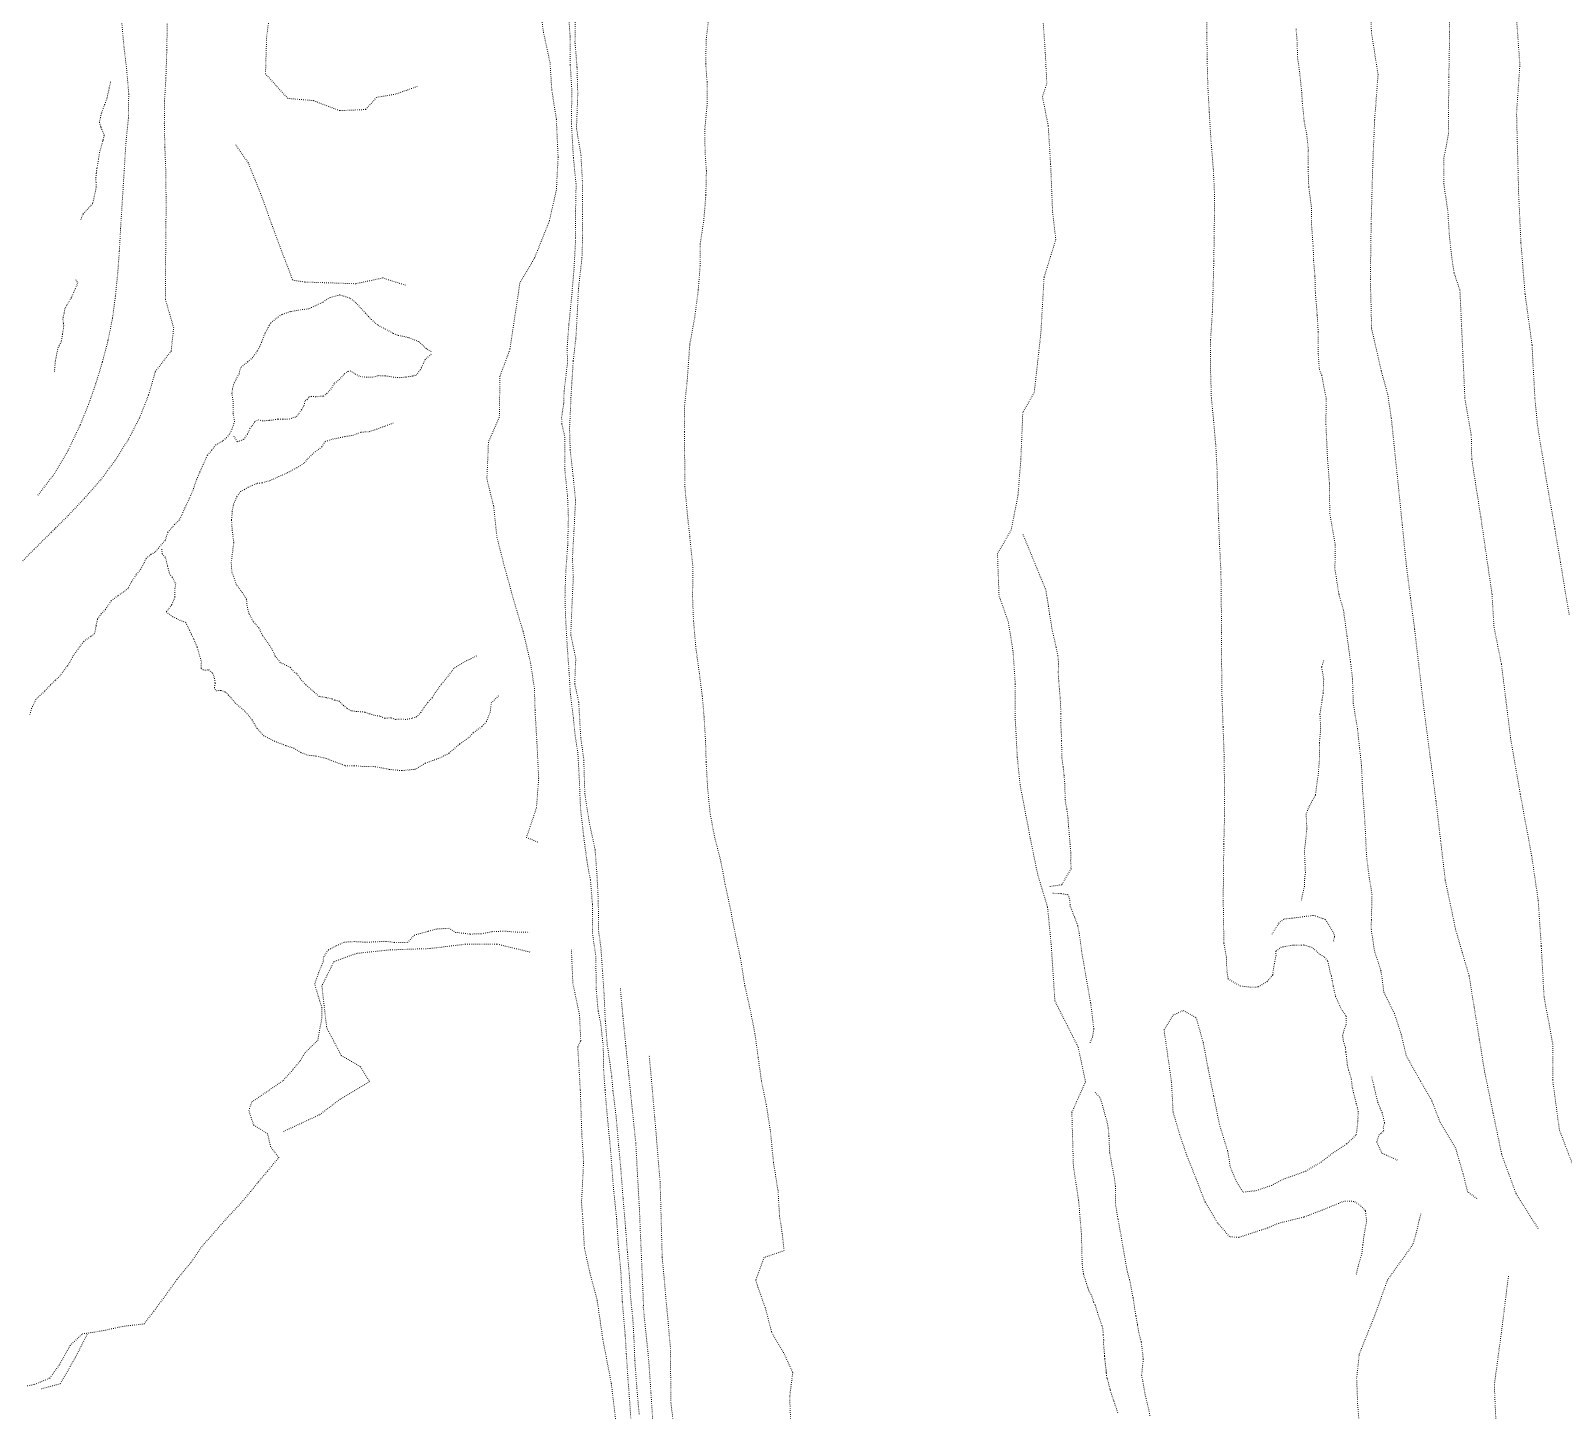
# Model space of a CAD drawing. Extents: x 682410 to 689460, y 7661803 to 7669124.
# Drawn here: x 685256.7 to 685533.5, y 7666558.2 to 7666807.4 of the extents above; entities that cross this region are included whole.
import ezdxf

# ---------------------------------------------------------------- set-up
doc = ezdxf.new("R2010")
doc.units = 0
doc.header["$MEASUREMENT"] = 0
doc.linetypes.add('DOT', pattern=[0.25, 0, -0.25])
doc.layers.add('02 TOE_Line', color=1, linetype='DOT', lineweight=20)

msp = doc.modelspace()

# ---------------------------------------------------------------- linework, layer by layer
at = {"layer": '02 TOE_Line'}
for points in [[(685498.75, 7666814.82, 4170.33), (685498.86, 7666807.2, 4170.47), (685500.07, 7666799.44, 4170.25), (685499.44, 7666791.14, 4170.31), (685499.09, 7666782.4, 4170.69), (685498.82, 7666772.36, 4170.74), (685498.68, 7666762.52, 4170.87), (685498.91, 7666753.56, 4171.19), (685500.68, 7666745.84, 4170.97), (685501.82, 7666741.71, 4170.58), (685502.46, 7666737.42, 4170.27), (685503.08, 7666731.47, 4170.11), (685503.7, 7666725.52, 4169.96), (685504.45, 7666718.08, 4170.04), (685505.2, 7666710.65, 4170.12), (685505.93, 7666704.96, 4170.17), (685506.67, 7666699.28, 4170.22), (685507.57, 7666691.62, 4170.32), (685508.48, 7666683.96, 4170.41), (685509.51, 7666676.07, 4170.51), (685510.54, 7666668.18, 4170.61), (685511.38, 7666661.04, 4170.62), (685512.21, 7666653.91, 4170.62), (685513.15, 7666649.49, 4170.6), (685514.08, 7666645.07, 4170.58), (685515.29, 7666640.88, 4170.4), (685516.51, 7666636.7, 4170.21), (685517.45, 7666630.91, 4170.04), (685518.38, 7666625.13, 4169.88), (685519.32, 7666619.34, 4169.71), (685520.86, 7666611.88, 4169.81), (685522.4, 7666604.42, 4169.9), (685524.99, 7666597.36, 4170.15), (685529.06, 7666590.94, 4170.37)], [(685326.57, 7666797.32, 4244.8), (685322.65, 7666795.92, 4244.86), (685319.22, 7666795.36, 4244.93), (685317.25, 7666793.15, 4244.43), (685312.53, 7666792.95, 4244.43), (685307.8, 7666794.76, 4244.45), (685303.18, 7666795.16, 4244.58), (685299.16, 7666799.58, 4244.43), (685299.36, 7666806.22, 4244.16), (685300.13, 7666811.99, 4243.91)], [(685348.63, 7666812.37, 4230.39), (685349.35, 7666807.11, 4230.35), (685350.54, 7666801.64, 4230.16), (685350.86, 7666796.66, 4229.95), (685351.68, 7666791.41, 4229.97), (685352, 7666784.55, 4229.88), (685351.69, 7666778.6, 4229.72), (685350.39, 7666772.92, 4229.52), (685347.75, 7666766.36, 4229.35), (685345.1, 7666761.81, 4229.04), (685343.29, 7666749.84, 4228.45), (685341.5, 7666744.97, 4228.08), (685341.38, 7666737.58, 4228.4), (685339.42, 7666733.09, 4228.04), (685339.14, 7666726.43, 4228.22), (685340.37, 7666721.47, 4228.31), (685340.95, 7666715.91, 4228.01), (685342.36, 7666710.41, 4227.89), (685344.02, 7666704.41, 4227.89), (685345.68, 7666698.89, 4227.72), (685347.04, 7666693.14, 4227.52), (685347.71, 7666688.65, 4227.07), (685347.84, 7666684.67, 4227.11), (685348.18, 7666678.77, 4226.94), (685348.49, 7666672.37, 4226.91), (685348.09, 7666667.03, 4226.81), (685346.29, 7666661.71, 4227.01), (685348.42, 7666660.81, 4226.77)], [(685353.77, 7666812.09, 4229.26), (685354.17, 7666806.27, 4229.2), (685354.2, 7666801.22, 4229.1), (685354.47, 7666796.68, 4229.1), (685354.42, 7666790.47, 4228.87), (685354.77, 7666784.38, 4228.49), (685355.25, 7666779.58, 4228.19), (685355.15, 7666774.71, 4228.12), (685355.17, 7666769.93, 4228.07), (685354.87, 7666764.35, 4227.94), (685354.45, 7666759.36, 4227.83), (685353.94, 7666754.25, 4227.53), (685353.65, 7666750.4, 4227.39), (685353.68, 7666747.28, 4227.32), (685353.09, 7666742.34, 4227.18), (685353, 7666739.98, 4227.2), (685352.77, 7666738.54, 4227.31), (685352.64, 7666737.54, 4227.12), (685352.67, 7666736.35, 4226.98), (685353.23, 7666733.97, 4227.1), (685353.22, 7666728.07, 4227.05), (685353.7, 7666723.29, 4226.65), (685353.86, 7666719.43, 4226.42), (685353.73, 7666714.45, 4226.23), (685353.38, 7666709.56, 4225.84), (685353.24, 7666705.04, 4225.69), (685353.39, 7666700.66, 4225.49), (685353.65, 7666696.09, 4225.3), (685353.99, 7666691.48, 4225.15), (685354.23, 7666687.5, 4225.11), (685354.76, 7666683.26, 4224.95), (685355.11, 7666679.86, 4224.88), (685355.56, 7666677.06, 4224.92), (685355.83, 7666672.14, 4224.72), (685356.05, 7666666.89, 4224.53), (685356.63, 7666661.88, 4224.26), (685357.18, 7666657.61, 4224.33), (685357.85, 7666653.94, 4224.3), (685358.21, 7666649.6, 4224.13), (685358.2, 7666644.38, 4224.01), (685358.82, 7666640.18, 4223.88), (685358.87, 7666634.29, 4223.55), (685359.25, 7666630.28, 4223.43), (685359.68, 7666628.21, 4223.54), (685360.15, 7666624.02, 4223.5), (685360.22, 7666619.74, 4223.08), (685360.49, 7666616.04, 4222.96), (685360.91, 7666611.08, 4222.83), (685361.48, 7666605.17, 4222.58), (685361.98, 7666598.52, 4222.3), (685362.58, 7666592.68, 4222.24), (685362.88, 7666588.04, 4222.1), (685363.34, 7666583.26, 4222.02), (685363.6, 7666577.84, 4221.8), (685364.12, 7666571.69, 4221.6), (685364.32, 7666568.43, 4221.6), (685364.64, 7666563.59, 4221.59), (685365.01, 7666558.66, 4221.43), (685365.22, 7666554.93, 4221.45)], [(685366.64, 7666557.57, 4221.24), (685366.22, 7666562.21, 4221.49), (685365.85, 7666567.26, 4221.57), (685365.68, 7666571.57, 4221.66), (685365.47, 7666575.01, 4221.86), (685365.07, 7666578.91, 4222.02), (685364.91, 7666582.14, 4221.98), (685364.52, 7666586.82, 4222.01), (685364.19, 7666591.17, 4222.25), (685363.73, 7666596.5, 4222.34), (685363.33, 7666601.82, 4222.44), (685362.93, 7666606.07, 4222.64), (685362.48, 7666611.3, 4222.69), (685361.9, 7666615.99, 4222.97), (685361.68, 7666618.58, 4223.05), (685361.33, 7666621.1, 4223.12), (685360.88, 7666624.21, 4223.48), (685360.52, 7666628.64, 4223.43), (685360.29, 7666633.58, 4223.59), (685360.01, 7666637.67, 4223.66), (685359.72, 7666641.93, 4223.91), (685359.28, 7666645.11, 4224.01), (685359.26, 7666650.3, 4224.18), (685359.03, 7666654.8, 4224.3), (685358.67, 7666659.55, 4224.47), (685357.64, 7666664.33, 4224.46), (685356.82, 7666669.58, 4224.54), (685356.64, 7666675.81, 4224.67), (685356.08, 7666679.73, 4225.02), (685355.71, 7666686.24, 4225.05), (685355, 7666689.46, 4225.27), (685355.19, 7666694.04, 4225.4), (685354.28, 7666698.35, 4225.53), (685354.54, 7666704.32, 4225.78), (685354.75, 7666708.82, 4225.8), (685354.58, 7666712.01, 4226.12), (685354.86, 7666716.96, 4226.31), (685355.15, 7666722.62, 4226.7), (685354.7, 7666727.05, 4226.82), (685354.18, 7666731.71, 4226.83), (685354.07, 7666735.54, 4227.08), (685354.32, 7666741.11, 4227.11), (685354.48, 7666743.77, 4227.16), (685354.73, 7666747.79, 4227.23), (685355.21, 7666751.88, 4227.41), (685355.45, 7666756.18, 4227.64), (685355.68, 7666760.85, 4227.82), (685356.31, 7666766.36, 4227.91), (685356.42, 7666769.93, 4227.88), (685356.38, 7666774.41, 4228.07), (685356.38, 7666780.27, 4228.23), (685356.12, 7666785.07, 4228.66), (685355.32, 7666789.76, 4228.81), (685355.55, 7666796.09, 4229.05), (685355.41, 7666800.82, 4229.07), (685355.05, 7666805.31, 4229.16), (685355.06, 7666811.76, 4229.28)], [(685496.13, 7666582.81, 4188.45), (685496.53, 7666584.47, 4188.45), (685497.14, 7666586.54, 4188.46), (685497.32, 7666588.14, 4188.47), (685497.54, 7666589.93, 4188.48), (685498.01, 7666592.36, 4188.27), (685497.78, 7666594.3, 4188.29), (685496.84, 7666595.27, 4188.32), (685495.68, 7666595.98, 4188.34), (685493.93, 7666596.02, 4188.37), (685489.77, 7666594.32, 4188.46), (685486.65, 7666593.13, 4188.32), (685482.14, 7666592.05, 4188.7), (685480.05, 7666591.16, 4188.52), (685474.92, 7666589.48, 4188.84), (685473.24, 7666589.62, 4188.84), (685471.04, 7666592.15, 4188.9), (685468.82, 7666595.89, 4188.75), (685466.94, 7666600.77, 4188.83), (685465.59, 7666604.1, 4188.85), (685464.27, 7666608.01, 4188.65), (685463.05, 7666612.12, 4188.62), (685462.78, 7666617.49, 4188.97), (685462.13, 7666622.02, 4189.03), (685461.42, 7666626.97, 4189.08), (685463.04, 7666629.6, 4189.12), (685464.91, 7666630.45, 4189.14), (685467.22, 7666629.14, 4189.18), (685468.5, 7666624.64, 4189.1), (685469.39, 7666619.95, 4189.09), (685470.39, 7666614.98, 4189.08), (685471.42, 7666609.89, 4188.91), (685472.94, 7666604.96, 4188.92), (685473.38, 7666602.19, 4188.97), (685474.45, 7666599.65, 4188.9), (685475.7, 7666597.64, 4188.85), (685478.1, 7666597.93, 4188.68), (685480.84, 7666598.86, 4188.53), (685482.92, 7666599.97, 4188.39), (685487, 7666601.43, 4188.34), (685489.77, 7666603.07, 4188.28), (685491.96, 7666604.72, 4188.23), (685494.42, 7666606.38, 4188.25), (685496.13, 7666607.99, 4188.27), (685496.43, 7666610.47, 4188.31), (685496.47, 7666612.15, 4188.21), (685496.35, 7666612.89, 4188.23), (685496.14, 7666613.62, 4188.25), (685495.64, 7666615.59, 4188.1), (685495.42, 7666616.57, 4188.22), (685495.21, 7666618.24, 4188.28), (685494.71, 7666619.82, 4188.21), (685494.52, 7666620.72, 4188.27), (685494.25, 7666622.98, 4188.17), (685494.17, 7666623.77, 4188.3), (685493.81, 7666624.88, 4188.29), (685493.66, 7666625.86, 4188.27), (685493.8, 7666626.49, 4188.34), (685494.31, 7666627.91, 4188.4), (685494.28, 7666629.55, 4188.46), (685493.42, 7666630.67, 4188.39), (685492.41, 7666632.99, 4188.24), (685491.97, 7666634.85, 4188.14), (685491.81, 7666635.83, 4188.18), (685491.64, 7666636.69, 4188.15), (685491.38, 7666637.53, 4188.17), (685490.97, 7666639.48, 4188.11), (685490.31, 7666640.15, 4188.14), (685489.42, 7666640.64, 4188.17), (685488.95, 7666641.16, 4188.26), (685488.15, 7666641.83, 4188.13), (685486.65, 7666642.28, 4188.38), (685486.02, 7666642.26, 4188.59), (685484.72, 7666642.25, 4188.67), (685482.91, 7666641.93, 4188.63), (685482.6, 7666641.89, 4188.62), (685481.58, 7666641.15, 4188.81), (685481.65, 7666640.37, 4188.49), (685481.31, 7666638.72, 4188.52), (685481.04, 7666636.87, 4188.56), (685480.06, 7666635.68, 4188.69), (685478.41, 7666634.7, 4188.84), (685477, 7666634.66, 4188.9), (685475.19, 7666634.88, 4188.97), (685472.98, 7666636.15, 4188.98), (685472.75, 7666637.9, 4189.01), (685472.68, 7666640.06, 4189.05), (685472.23, 7666642.6, 4189.03), (685472.19, 7666644.95, 4189.02), (685472.11, 7666650.25, 4189.1), (685472.15, 7666655.46, 4189.12), (685472.22, 7666660.56, 4189.18), (685472.35, 7666665.69, 4189.17), (685472.33, 7666670.95, 4189.24), (685472.28, 7666676.26, 4189.17), (685472.08, 7666681.67, 4189.14), (685471.88, 7666687.32, 4189.22), (685471.82, 7666693.01, 4189.19), (685471.8, 7666698.74, 4189.12), (685471.76, 7666704.31, 4189.07), (685471.69, 7666709.65, 4188.95), (685471.44, 7666714.64, 4188.87), (685471.26, 7666719.37, 4188.81), (685471.1, 7666723.92, 4188.74), (685470.99, 7666728.37, 4188.6), (685470.74, 7666732.76, 4188.61), (685470.37, 7666737.01, 4188.61), (685469.97, 7666741.12, 4188.59), (685469.81, 7666746.42, 4188.53), (685469.82, 7666751.56, 4188.48), (685470.15, 7666756.56, 4188.52), (685470.31, 7666761.79, 4188.57), (685470.41, 7666765.88, 4188.53), (685470.48, 7666770.04, 4188.58), (685470.52, 7666774.24, 4188.57), (685470.52, 7666778.38, 4188.49), (685470.32, 7666782.41, 4188.49), (685469.89, 7666787.6, 4188.53), (685469.59, 7666792.69, 4188.45), (685469.32, 7666797.58, 4188.38), (685469.21, 7666802.38, 4188.3), (685469.15, 7666807.11, 4188.14), (685469.1, 7666811.82, 4187.96)], [(685512.88, 7666812.82, 4159.85), (685513, 7666807.15, 4159.82), (685512.85, 7666798.95, 4160.28), (685512.76, 7666788.54, 4159.92), (685511.96, 7666784.4, 4159.92), (685511.93, 7666779.78, 4159.92), (685512.66, 7666774.93, 4159.92), (685512.95, 7666770.36, 4159.92), (685513.37, 7666766.52, 4159.93), (685513.8, 7666763.63, 4159.93), (685514.85, 7666760.54, 4159.93), (685515.15, 7666754.04, 4159.92), (685515.45, 7666747.54, 4159.9), (685515.75, 7666741.04, 4159.89), (685516.9, 7666734.3, 4159.77), (685516.99, 7666730.01, 4159.77), (685518.62, 7666719.58, 4159.73), (685520.65, 7666705.62, 4159.44), (685521.01, 7666699.67, 4159.44), (685522.35, 7666692.99, 4159.43), (685524, 7666679.71, 4159.49), (685525.75, 7666669.52, 4159.54), (685527.81, 7666658.39, 4159.73), (685529, 7666650.27, 4159.89), (685529.54, 7666642.04, 4160.03), (685530.05, 7666632.89, 4161.32), (685531.64, 7666624.33, 4162.42), (685531.61, 7666617.82, 4162.67), (685532.82, 7666608.87, 4162.99), (685535.96, 7666600.66, 4163.4)], [(685534.57, 7666701.97, 4150.31), (685533, 7666711.41, 4150.37), (685532, 7666717.44, 4150.39), (685530.27, 7666727.48, 4150.5), (685528.86, 7666736.11, 4150.62), (685528.39, 7666741.07, 4150.61), (685527.87, 7666750.68, 4150.77), (685526.61, 7666759.91, 4150.47), (685525.86, 7666769.15, 4150.48), (685525.46, 7666777.89, 4150.37), (685525.08, 7666792.48, 4150.84), (685525.68, 7666801.17, 4150.36), (685524.87, 7666812.53, 4150.39)], [(685254.32, 7666710.67, 4247.92), (685257.41, 7666713.76, 4247.86), (685260.52, 7666716.84, 4247.77), (685263.54, 7666719.83, 4247.58), (685266.47, 7666722.94, 4247.44), (685269.4, 7666726.28, 4247.32), (685272.06, 7666729.84, 4247.22), (685274.41, 7666733.61, 4247.15), (685276.45, 7666737.56, 4247.06), (685278.06, 7666741.65, 4247.05), (685279.29, 7666745.87, 4247.14), (685282.12, 7666749.54, 4247.75), (685282.58, 7666753.73, 4247.56), (685281.08, 7666758.89, 4248.19), (685281.08, 7666763.79, 4248.59), (685281.16, 7666768.72, 4249.19), (685281.19, 7666772.88, 4249.72), (685281.2, 7666777.4, 4250.33), (685281.15, 7666781.97, 4251.04), (685280.99, 7666786.36, 4251.73), (685280.89, 7666790.62, 4252.36), (685280.93, 7666794.78, 4252.95), (685281.17, 7666798.91, 4253.45), (685281.34, 7666803.95, 4254.08), (685281.41, 7666808.72, 4254.69)], [(685258.05, 7666723.48, 4247.74), (685261.03, 7666727.36, 4247.59), (685263.54, 7666731.62, 4247.57), (685265.72, 7666736.24, 4247.64), (685267.21, 7666739.91, 4247.59), (685268.54, 7666743.73, 4247.5), (685269.72, 7666747.6, 4247.44), (685270.74, 7666751.51, 4247.55), (685271.53, 7666755.49, 4247.83), (685272.07, 7666759.56, 4248.2), (685272.48, 7666763.63, 4248.66), (685272.77, 7666767.7, 4249.13), (685272.99, 7666771.69, 4249.62), (685273.32, 7666776.93, 4250.37), (685273.64, 7666782.09, 4251.24), (685273.94, 7666786.99, 4251.98), (685274.4, 7666791.6, 4252.63), (685274.46, 7666795.96, 4253.29), (685274.11, 7666800.16, 4253.95), (685273.61, 7666804.41, 4254.51), (685273.22, 7666808.76, 4254.98)], [(685379.2, 7666809.67, 4230.3), (685378.74, 7666805.78, 4230.23), (685378.66, 7666801.39, 4230.14), (685378.9, 7666798.13, 4230.32), (685378.89, 7666793.87, 4230.11), (685378.49, 7666789.58, 4229.92), (685378.54, 7666785.39, 4229.71), (685378.78, 7666782.06, 4229.56), (685378.68, 7666777.69, 4229.41), (685378.27, 7666772.76, 4229.19), (685377.64, 7666768.89, 4228.92), (685377.65, 7666764.94, 4228.7), (685377.31, 7666760.56, 4228.52), (685376.68, 7666755.71, 4228.34), (685375.77, 7666750.64, 4228.21), (685375.31, 7666744.14, 4227.97), (685374.8, 7666739.24, 4227.84), (685374.8, 7666734.85, 4227.75), (685374.86, 7666729.67, 4227.65), (685374.91, 7666724.82, 4227.36), (685375.25, 7666721.01, 4227.19), (685375.77, 7666716.05, 4226.94), (685376.34, 7666710.46, 4226.8), (685376.28, 7666705.16, 4226.62), (685376.45, 7666700.78, 4226.51), (685376.88, 7666695.91, 4226.37), (685377.52, 7666691.26, 4226.29), (685378.04, 7666687.2, 4226.27), (685378.36, 7666683.46, 4226.2), (685378.63, 7666678.95, 4226.01), (685378.74, 7666675.27, 4225.89), (685378.99, 7666670.69, 4225.74), (685379.48, 7666665.87, 4225.53), (685380.27, 7666661.77, 4225.35), (685381.4, 7666657.31, 4225.37), (685382.16, 7666653.27, 4225.26), (685383.03, 7666649.21, 4225.21), (685383.95, 7666644.44, 4225.12), (685384.93, 7666639.85, 4225.07), (685385.73, 7666634.92, 4224.93), (685386.72, 7666630.46, 4224.85), (685387.54, 7666626.27, 4224.67), (685388.13, 7666621.97, 4224.51), (685388.72, 7666617.74, 4224.37), (685389.57, 7666613.52, 4224.25), (685390.34, 7666608.72, 4224.07), (685390.89, 7666602.97, 4223.72), (685391.71, 7666597.95, 4223.61), (685391.99, 7666593.35, 4223.56), (685392.51, 7666589.92, 4223.53), (685392.8, 7666587.08, 4223.49), (685389.2, 7666585.85, 4223.23), (685387.68, 7666581.76, 4222.67), (685388.08, 7666580.49, 4222.77), (685389.47, 7666576.59, 4222.66), (685390.57, 7666572.33, 4222.57), (685392.68, 7666568.74, 4222.5), (685394.38, 7666565.06, 4222.43), (685393.82, 7666560.7, 4222.39), (685393.99, 7666556.4, 4222.41)], [(685439.53, 7666809.82, 4188.59), (685439.98, 7666803.42, 4188.55), (685440.25, 7666797.85, 4188.57), (685439.47, 7666795.48, 4188.57), (685440.51, 7666790.16, 4188.56), (685440.94, 7666783.28, 4188.45), (685441.3, 7666774.6, 4188.55), (685441.88, 7666769.68, 4188.39), (685439.76, 7666762.87, 4188.58), (685439.18, 7666752.8, 4188.66), (685437.98, 7666742.02, 4189), (685435.92, 7666738.51, 4189.29), (685435.57, 7666730.03, 4189.23), (685435.04, 7666723.43, 4189.27), (685433.82, 7666717.22, 4190.07), (685431.34, 7666712.97, 4191.73), (685431.63, 7666705.3, 4191.61), (685433.29, 7666700.7, 4190.63), (685434.17, 7666695.21, 4190.54), (685434.56, 7666689.37, 4190.57), (685434.56, 7666682.96, 4190.95), (685434.92, 7666676.22, 4191.16), (685435.43, 7666671.23, 4191.23), (685437.28, 7666661.47, 4190.88), (685438.62, 7666654.95, 4190.66), (685440.39, 7666649.1, 4190.29), (685441.04, 7666642.4, 4190.01), (685441.71, 7666632.17, 4190.4), (685445.93, 7666623.8, 4188.67), (685447.24, 7666617.59, 4188.41), (685444.77, 7666612.02, 4190.61), (685445.06, 7666602.2, 4190.59), (685446, 7666596.12, 4190.29), (685446.51, 7666590.08, 4189.86), (685446.63, 7666584.77, 4189.49), (685446.86, 7666582.88, 4189.39), (685447.66, 7666580.37, 4189.58), (685447.86, 7666579.82, 4189.6), (685448.37, 7666578.88, 4189.53), (685448.72, 7666577.73, 4189.63), (685448.99, 7666577.26, 4189.58), (685449.38, 7666575.95, 4189.7), (685449.73, 7666574.95, 4189.76), (685449.84, 7666574.62, 4189.78), (685450.26, 7666573.36, 4189.87), (685450.38, 7666573.02, 4189.89), (685450.44, 7666571.77, 4189.72), (685450.53, 7666570.96, 4189.57), (685450.49, 7666570.26, 4189.52), (685450.64, 7666568.54, 4189.23), (685450.69, 7666568, 4189.14), (685450.71, 7666567.54, 4189.08), (685450.82, 7666566.67, 4188.9), (685450.98, 7666565.38, 4188.66), (685451, 7666565.14, 4188.62), (685451, 7666564.94, 4188.6), (685451.07, 7666564.25, 4188.57), (685451.13, 7666564.04, 4188.59), (685451.16, 7666563.92, 4188.6), (685451.38, 7666563.24, 4188.64), (685451.66, 7666561.99, 4188.61), (685451.67, 7666561.95, 4188.61), (685451.7, 7666561.89, 4188.61), (685451.92, 7666561.17, 4188.66), (685452.33, 7666559.99, 4188.78), (685452.36, 7666559.94, 4188.78), (685452.36, 7666559.93, 4188.78), (685452.37, 7666559.89, 4188.78), (685452.81, 7666558.57, 4188.81), (685453.1, 7666557.7, 4188.83)], [(685517.92, 7666596.49, 4179.78), (685516.26, 7666597.67, 4179.83), (685515.42, 7666600.97, 4179.63), (685514.06, 7666605.65, 4179.49), (685511.21, 7666610.41, 4179.33), (685509.76, 7666614.22, 4179.3), (685507.73, 7666617.71, 4179.41), (685505.17, 7666622.24, 4179.69), (685504.25, 7666626.16, 4179.73), (685503.02, 7666629.9, 4179.64), (685501.13, 7666633.74, 4179.88), (685500.6, 7666637.61, 4179.86), (685499.42, 7666641.2, 4179.98), (685498.82, 7666645.3, 4179.82), (685498.87, 7666646.82, 4179.75), (685498.98, 7666651.34, 4179.84), (685498.48, 7666654.43, 4179.85), (685498.04, 7666657.87, 4179.88), (685497.93, 7666659.58, 4179.82), (685497.71, 7666664.11, 4179.95), (685497.53, 7666666.87, 4180.06), (685497.26, 7666670.36, 4180.05), (685497.09, 7666674.71, 4179.98), (685496.72, 7666677.91, 4179.98), (685496.36, 7666681.32, 4179.84), (685495.6, 7666685.92, 4180.04), (685495.45, 7666690.43, 4179.96), (685495.09, 7666693.43, 4179.94), (685494.45, 7666698.19, 4180), (685493.82, 7666702.76, 4180.17), (685493, 7666705.65, 4180.22), (685492.28, 7666710.12, 4180.33), (685492.34, 7666714.6, 4180.26), (685491.35, 7666720.18, 4180.59), (685491.29, 7666725.67, 4180.4), (685490.93, 7666730.29, 4180.58), (685490.65, 7666736.49, 4180.65), (685490.7, 7666740.96, 4180.35), (685489.89, 7666745.17, 4180.3), (685489.47, 7666746.2, 4180.12), (685489.27, 7666749.06, 4180.14), (685489.26, 7666753.04, 4179.87), (685489.08, 7666756.01, 4180), (685488.75, 7666760.1, 4179.96), (685488.67, 7666763.06, 4180.08), (685488.44, 7666765.88, 4180.2), (685488.34, 7666768.58, 4180.31), (685488.05, 7666772.4, 4180.28), (685488.07, 7666775.21, 4180.26), (685487.56, 7666779.12, 4180.59), (685487.42, 7666782.79, 4180.48), (685487.48, 7666785.82, 4180.6), (685487.19, 7666788.61, 4180.54), (685486.72, 7666791.06, 4180.42), (685486.36, 7666794.81, 4180.45), (685486.29, 7666796.18, 4180.46), (685485.9, 7666799.98, 4180.61), (685485.52, 7666802.7, 4180.77), (685485.47, 7666805.18, 4180.76), (685485.25, 7666807.86, 4180.83)], [(685271.18, 7666798.15, 4256.36), (685270.94, 7666797.05, 4256.36), (685270.52, 7666795.13, 4256.37), (685270.11, 7666794.03, 4256.46), (685269.52, 7666792.45, 4256.6), (685269.31, 7666791.49, 4256.6), (685269.17, 7666790.86, 4256.6), (685269.41, 7666790.06, 4256.37), (685269.47, 7666789.9, 4256.31), (685270.02, 7666788.46, 4255.82), (685269.83, 7666787.6, 4255.79), (685269.78, 7666787.44, 4255.79), (685269.21, 7666785.45, 4255.82), (685268.99, 7666784.15, 4255.76), (685268.73, 7666782.55, 4255.68), (685268.63, 7666781.89, 4255.64), (685268.61, 7666781.63, 4255.62), (685268.52, 7666780.64, 4255.52), (685268.56, 7666780.04, 4255.41), (685268.61, 7666779.14, 4255.25), (685268.38, 7666778.1, 4255.22), (685267.96, 7666776.17, 4255.15), (685267.94, 7666776.16, 4255.15), (685267.02, 7666775.15, 4255.52), (685266.22, 7666774.28, 4255.83), (685265.83, 7666773.38, 4255.95), (685265.71, 7666773.1, 4255.99)], [(685293.79, 7666786.75, 4244.97), (685296.03, 7666783.55, 4244.12), (685298.26, 7666778.01, 4241.03), (685301.63, 7666768.75, 4235.08), (685304.08, 7666762.34, 4230.96), (685306.27, 7666762, 4230.76), (685315.48, 7666761.69, 4230.75), (685320.32, 7666762.73, 4230.76), (685324.54, 7666761.41, 4230.91)], [(685264.89, 7666762.37, 4254.76), (685265.27, 7666761.84, 4254.36), (685264.81, 7666760.78, 4254.41), (685264.09, 7666759.14, 4254.49), (685263.27, 7666757.78, 4254.66), (685262.93, 7666757.21, 4254.73), (685262.8, 7666756.4, 4254.67), (685262.62, 7666755.6, 4254.64), (685262.56, 7666755.36, 4254.64), (685262.67, 7666754.48, 4254.46), (685262.72, 7666754.08, 4254.39), (685262.49, 7666752.56, 4254.29), (685262.29, 7666751.24, 4254.2), (685261.87, 7666750.48, 4254.3), (685261.73, 7666750.24, 4254.33), (685261.64, 7666749.88, 4254.3), (685261.33, 7666748.29, 4254.14), (685261.2, 7666747.64, 4254.07), (685261.12, 7666746.63, 4253.91), (685261.04, 7666745.6, 4253.75)], [(685329.05, 7666749.47, 4229.95), (685328.21, 7666749.96, 4229.8), (685327.49, 7666750.65, 4229.88), (685326.79, 7666751.25, 4230.01), (685326.13, 7666751.52, 4230.03), (685324.92, 7666751.99, 4230.16), (685322.97, 7666752.4, 4230.17), (685322.13, 7666752.77, 4230.46), (685320.82, 7666753.51, 4230.66), (685319.37, 7666754.25, 4230.42), (685318.28, 7666755.23, 4230.49), (685317.2, 7666756.36, 4230.5), (685316.29, 7666757.35, 4230.47), (685315.43, 7666758.32, 4230.68), (685314.37, 7666759.1, 4231.22), (685312.6, 7666759.66, 4231.45), (685310.81, 7666759.21, 4231.27), (685309.43, 7666758.31, 4231.1), (685306.93, 7666757.15, 4230.7), (685305.55, 7666756.99, 4230.52), (685303.64, 7666756.65, 4230.62), (685302.12, 7666756.12, 4230.94), (685300.99, 7666755.37, 4231.04), (685300.09, 7666754.59, 4231.21), (685299.83, 7666754.15, 4231.33), (685299.05, 7666752.68, 4231.31), (685298.45, 7666751.12, 4231.24), (685298.1, 7666750.3, 4231.28), (685297.65, 7666749.51, 4231.35), (685296.84, 7666748.34, 4231.23), (685295.93, 7666747.6, 4231.41), (685294.65, 7666746.52, 4231.82), (685294.4, 7666745.43, 4231.83), (685293.5, 7666743.81, 4231.73), (685293.19, 7666742.72, 4231.91), (685293.1, 7666741.87, 4232.06), (685293.3, 7666740.45, 4232.03), (685293.33, 7666738.25, 4231.01), (685293.58, 7666736.82, 4230.69), (685293.1, 7666735.38, 4230.92), (685292.63, 7666734.47, 4231.01), (685292.12, 7666733.9, 4231.19), (685291.45, 7666733.29, 4231.45), (685290.17, 7666732.59, 4231.66), (685289.45, 7666731.62, 4231.79), (685288.65, 7666730.68, 4231.86), (685287.32, 7666727.72, 4231.89), (685286.74, 7666726.4, 4232.44), (685286.07, 7666724.45, 4232.03), (685285.4, 7666722.88, 4232.02), (685284.52, 7666721.07, 4231.48), (685284.02, 7666719.86, 4231.58), (685283.56, 7666719.01, 4231.66), (685282.74, 7666718.2, 4231.56), (685281.53, 7666716.82, 4231.1), (685281.02, 7666715.32, 4230.68), (685279.82, 7666713.95, 4229.75), (685279.19, 7666713.2, 4229.54), (685278.46, 7666712.82, 4229.43), (685277.57, 7666712.04, 4229.67), (685277.2, 7666711.14, 4229.85), (685276.6, 7666710.12, 4230.19), (685275.8, 7666709.12, 4230.05), (685274.94, 7666707.84, 4229.7), (685274.35, 7666706.68, 4229.47), (685273.55, 7666706.08, 4229.49), (685272.49, 7666705.33, 4229.92), (685271.27, 7666704.44, 4230.22), (685270.28, 7666702.87, 4230.3), (685269.48, 7666702.11, 4230.04), (685268.82, 7666701.12, 4229.77), (685268.57, 7666699.92, 4229.68), (685268.3, 7666698.52, 4229.6), (685267.55, 7666697.97, 4229.56), (685266.3, 7666697.07, 4229.66), (685265.51, 7666695.99, 4229.84), (685264.44, 7666694.54, 4229.85), (685263.85, 7666693.35, 4229.64), (685263.32, 7666692.61, 4229.38), (685262.06, 7666690.92, 4229.26), (685261.18, 7666690.02, 4229.67), (685260.35, 7666689.24, 4229.86), (685259.25, 7666688.08, 4229.91), (685257.71, 7666686.65, 4229.59), (685256.92, 7666685, 4229.39), (685256.54, 7666683.68, 4229.02)], [(685293.42, 7666734.15, 4231.33), (685294.1, 7666733.15, 4231.98), (685295.24, 7666733.58, 4232.21), (685295.89, 7666734.54, 4231.88), (685296.35, 7666735.55, 4231.51), (685296.76, 7666736.06, 4231.22), (685297.26, 7666736.82, 4230.87), (685297.88, 7666737.12, 4230.95), (685298.66, 7666736.92, 4231.14), (685299.91, 7666737.03, 4231.17), (685300.58, 7666737.11, 4231.22), (685301.46, 7666737.24, 4231.37), (685302.42, 7666737.25, 4231.73), (685303.46, 7666737.25, 4232.23), (685304.77, 7666737.7, 4232.36), (685305.67, 7666738.93, 4232.28), (685306.1, 7666739.67, 4232.24), (685306.33, 7666740.6, 4231.91), (685306.66, 7666740.76, 4231.74), (685306.99, 7666741.27, 4231.49), (685307.43, 7666741.31, 4231.65), (685308.42, 7666741.29, 4232.11), (685309.63, 7666741.41, 4232.5), (685310.26, 7666741.86, 4232.4), (685310.94, 7666742.65, 4232.29), (685311.63, 7666743.71, 4232.15), (685312.44, 7666744.36, 4231.71), (685313.21, 7666745.14, 4231.21), (685313.4, 7666745.45, 4231.1), (685314.08, 7666745.87, 4230.97), (685314.46, 7666745.94, 4231.13), (685315.38, 7666745.38, 4231.64), (685316.3, 7666744.92, 4231.82), (685317.65, 7666744.79, 4231.63), (685318.37, 7666744.8, 4231.67), (685319.6, 7666745.1, 4231.7), (685320.85, 7666745.03, 4232.14), (685322.26, 7666744.84, 4232.67), (685323.28, 7666744.72, 4232.56), (685324.55, 7666744.84, 4232.14), (685325.78, 7666745.03, 4231.67), (685326.39, 7666745.2, 4231.56), (685327.08, 7666746.15, 4231.38), (685327.35, 7666746.59, 4231.26), (685327.97, 7666747.98, 4230.69), (685329.11, 7666749.02, 4230.19)], [(685337.28, 7666694.51, 4230.67), (685336.12, 7666693.89, 4230.81), (685335.49, 7666693.65, 4230.89), (685333.14, 7666692.21, 4231.18), (685332.12, 7666690.83, 4231.42), (685330.87, 7666689.29, 4231.59), (685329.88, 7666687.91, 4231.74), (685329.26, 7666686.93, 4231.84), (685328.48, 7666686.08, 4231.94), (685327.83, 7666685.21, 4232.04), (685327.21, 7666684.25, 4232.16), (685326.43, 7666683.48, 4232.36), (685325.54, 7666683.2, 4232.51), (685324.5, 7666683.01, 4232.6), (685323.5, 7666683.08, 4232.68), (685322.63, 7666683.02, 4232.82), (685321.86, 7666683.31, 4233.04), (685320.65, 7666683.21, 4232.88), (685319.8, 7666683.62, 4232.95), (685318.75, 7666683.77, 4233.03), (685317.9, 7666684.05, 4233.2), (685317.08, 7666684.33, 4233.27), (685315.57, 7666684.46, 4233.4), (685314.61, 7666684.58, 4233.54), (685313.83, 7666685.05, 4233.56), (685313, 7666685.73, 4233.52), (685312.48, 7666686.32, 4233.59), (685311.63, 7666686.51, 4233.62), (685311.19, 7666686.72, 4233.81), (685310.12, 7666686.95, 4233.89), (685308.84, 7666687.16, 4233.96), (685307.84, 7666688.03, 4234.02), (685306.46, 7666689.26, 4234.11), (685306.2, 7666689.51, 4234.16), (685305.48, 7666690.33, 4234.18), (685304.74, 7666691.34, 4234.15), (685304.37, 7666691.49, 4234.15), (685303.62, 7666692.43, 4234.18), (685301.82, 7666693.3, 4234.36), (685300.91, 7666694.45, 4234.46), (685300.33, 7666695.73, 4234.52), (685299.57, 7666696.86, 4234.62), (685298.62, 7666698.18, 4234.69), (685297.97, 7666699.54, 4234.73), (685296.93, 7666700.72, 4234.76), (685296.16, 7666702.15, 4234.7), (685295.82, 7666703.53, 4234.68), (685295.75, 7666704.71, 4234.74), (685294.9, 7666706.02, 4234.8), (685293.87, 7666707.39, 4234.82), (685293.56, 7666708.43, 4234.91), (685293.08, 7666709.59, 4234.9), (685292.97, 7666711.34, 4234.9), (685293.43, 7666714.98, 4234.76), (685293.15, 7666717.15, 4234.6), (685293.04, 7666719.06, 4234.45), (685293.15, 7666720.59, 4234.4), (685293.4, 7666721.88, 4234.46), (685294, 7666723.26, 4234.3), (685294.67, 7666724.18, 4234.15), (685295.37, 7666724.53, 4234.16), (685296.13, 7666724.99, 4234.13), (685297.66, 7666725.65, 4233.87), (685298.56, 7666725.74, 4233.74), (685299.95, 7666726.12, 4233.52), (685301.55, 7666726.87, 4233.24), (685303.08, 7666727.53, 4232.98), (685304.81, 7666728.47, 4232.69), (685306.23, 7666729.34, 4232.55), (685306.81, 7666730.14, 4232.45), (685308.12, 7666731.34, 4232.25), (685309.33, 7666732.22, 4232.28), (685309.96, 7666733.21, 4232.12), (685311.31, 7666733.64, 4231.97), (685312.33, 7666733.83, 4231.82), (685313.63, 7666734.12, 4231.65), (685314.96, 7666734.31, 4231.52), (685316.4, 7666734.88, 4231.37), (685317.88, 7666734.96, 4231.16), (685319.24, 7666735.43, 4231.09), (685320.82, 7666736, 4231.01), (685322.25, 7666736.54, 4230.93)], [(685280.44, 7666713.74, 4229.83), (685280.51, 7666712.89, 4229.65), (685281.12, 7666712.19, 4229.98), (685281.48, 7666710.67, 4230.11), (685281.81, 7666709.35, 4230.09), (685282.31, 7666708.68, 4230.28), (685282.95, 7666707.47, 4230.16), (685282.8, 7666706.67, 4230), (685282.81, 7666705.11, 4229.86), (685282.21, 7666703.67, 4229.29), (685281.24, 7666702.42, 4228.96), (685282.4, 7666701.56, 4229.19), (685283.68, 7666700.94, 4229.79), (685284.76, 7666700.51, 4230.32), (685285.43, 7666699.11, 4230.59), (685285.81, 7666698.32, 4230.71), (685286.21, 7666697.49, 4230.67), (685286.82, 7666696.06, 4230.71), (685287.2, 7666694.74, 4230.21), (685287.58, 7666693.44, 4229.97), (685287.52, 7666692.19, 4229.52), (685288, 7666691.89, 4229.52), (685288.9, 7666691.98, 4229.73), (685289.6, 7666691.38, 4229.82), (685289.93, 7666690.44, 4229.8), (685290.07, 7666689.55, 4229.72), (685289.93, 7666688.72, 4229.64), (685290.23, 7666688.18, 4229.53), (685291.1, 7666688.26, 4229.53), (685291.96, 7666687.94, 4229.79), (685292.88, 7666686.97, 4229.88), (685293.74, 7666685.95, 4230.25), (685295.57, 7666684.37, 4230.83), (685296.73, 7666682.92, 4230.61), (685297.63, 7666681.4, 4230.3), (685298.84, 7666680.07, 4230.31), (685300.76, 7666679.08, 4230.76), (685302.05, 7666678.59, 4230.71), (685302.86, 7666678.26, 4230.43), (685304.25, 7666677.82, 4230.12), (685305.57, 7666677.04, 4229.78), (685306.78, 7666676.55, 4229.44), (685308.3, 7666676.4, 4229.67), (685310.09, 7666675.97, 4230.24), (685313.55, 7666674.65, 4230.11), (685315.18, 7666674.64, 4229.91), (685316.59, 7666674.52, 4229.99), (685318.97, 7666674.48, 4230.24), (685321.56, 7666673.98, 4229.96), (685323.79, 7666673.77, 4229.34), (685326.15, 7666674, 4229.98), (685328, 7666675.1, 4229.89), (685330.64, 7666676.05, 4229.88), (685332.3, 7666676.92, 4229.82), (685334.25, 7666678.59, 4229.75), (685335.88, 7666679.74, 4229.77), (685336.71, 7666680.64, 4229.68), (685338.3, 7666681.76, 4229.11), (685339.06, 7666682.64, 4228.76), (685339.73, 7666684.29, 4229.15), (685339.93, 7666686, 4229.43), (685341.3, 7666687.35, 4229.61)], [(685435.96, 7666716.39, 4189.19), (685440.05, 7666706.44, 4188.3), (685440.3, 7666704.93, 4188.31), (685440.54, 7666703.45, 4188.29), (685440.76, 7666701.97, 4188.29), (685441.28, 7666698.91, 4188.36), (685441.95, 7666696.01, 4188.35), (685442.24, 7666694.51, 4188.36), (685442.39, 7666693.04, 4188.39), (685442.32, 7666691.44, 4188.34), (685442.41, 7666689.98, 4188.35), (685442.53, 7666688.51, 4188.35), (685442.67, 7666686.92, 4188.36), (685442.81, 7666683.92, 4188.51), (685442.77, 7666682.24, 4188.52), (685442.87, 7666680.64, 4188.54), (685442.91, 7666679.04, 4188.5), (685442.99, 7666675.93, 4188.56), (685443.22, 7666674.44, 4188.62), (685443.37, 7666672.89, 4188.64), (685443.5, 7666671.4, 4188.7), (685443.58, 7666668.32, 4188.63), (685443.87, 7666666.79, 4188.58), (685444.08, 7666665.2, 4188.51), (685444.17, 7666663.68, 4188.54), (685444.45, 7666660.47, 4188.52), (685444.59, 7666658.88, 4188.49), (685444.56, 7666657.47, 4188.51), (685444.64, 7666656.05, 4188.6), (685442.97, 7666653.17, 4188.27), (685440.77, 7666652.82, 4188.04)], [(685490.25, 7666693.63, 4184.32), (685489.88, 7666692.42, 4184.23), (685490.05, 7666691.42, 4184.38), (685490.26, 7666690.31, 4184.56), (685490.17, 7666687.76, 4184.66), (685489.96, 7666686.47, 4184.68), (685489.58, 7666683.94, 4184.98), (685489.71, 7666681.37, 4185.18), (685489.49, 7666678.78, 4185.38), (685489.51, 7666676.09, 4185.63), (685489.29, 7666673.3, 4185.83), (685488.75, 7666669.33, 4185.95), (685487.61, 7666667.25, 4186.2), (685487.08, 7666665.94, 4186.14), (685487.21, 7666663.24, 4186.47), (685486.95, 7666660.76, 4186.59), (685486.77, 7666659.33, 4186.66), (685486.95, 7666655.39, 4186.81), (685486.82, 7666654.31, 4187.01), (685486.76, 7666652.85, 4187.04), (685486.18, 7666650.19, 4187.33)], [(685441.34, 7666651.62, 4187.93), (685442.83, 7666651.55, 4188.23), (685444.1, 7666651.35, 4188.45), (685444.41, 7666650.33, 4188.57), (685444.46, 7666649.35, 4188.7), (685445.31, 7666647.18, 4188.75), (685445.84, 7666645.73, 4188.57), (685446.11, 7666644.4, 4188.61), (685446.53, 7666641.23, 4188.65), (685446.8, 7666639.62, 4188.62), (685447.05, 7666638.15, 4188.67), (685448.18, 7666631.71, 4188.67), (685448.57, 7666628.64, 4188.61), (685448.73, 7666627.1, 4188.6), (685448.53, 7666625.68, 4188.62), (685448, 7666624.52, 4188.64)], [(685480.92, 7666644.23, 4189.5), (685482.13, 7666646.22, 4187.86), (685483.06, 7666646.97, 4187.54), (685484.66, 7666647.13, 4187.79), (685488.41, 7666647.63, 4187.87), (685490.08, 7666647.05, 4187.95), (685490.56, 7666646.87, 4187.75), (685492.16, 7666644.26, 4187.99), (685492.2, 7666643.75, 4188.06), (685492.03, 7666643.09, 4188.09), (685492.13, 7666642.84, 4188.22)], [(685256.12, 7666562.66, 4226.99), (685257.44, 7666562.92, 4227.02), (685260.2, 7666564.06, 4227.17), (685262, 7666566.55, 4227.06), (685263.87, 7666569.96, 4227.13), (685266.09, 7666572.04, 4227.18), (685269.95, 7666572.65, 4227.4), (685273.36, 7666573.4, 4227.53), (685277.23, 7666573.86, 4227.15), (685279, 7666576.16, 4227.47), (685281.28, 7666579.23, 4227.43), (685283.18, 7666581.9, 4227.47), (685285.66, 7666584.91, 4227.8), (685287.64, 7666587.78, 4227.79), (685292.01, 7666592.77, 4227.43), (685294.17, 7666595.04, 4227.17), (685296.48, 7666597.75, 4227.46), (685297.88, 7666599.51, 4227.17), (685299.51, 7666601.43, 4226.82), (685301.55, 7666603.89, 4226.72), (685300.09, 7666605.86, 4226.6), (685299.52, 7666608.2, 4226.93), (685297.03, 7666609.75, 4226.87), (685296.14, 7666612.37, 4226.71), (685296.71, 7666613.93, 4226.87), (685299.85, 7666616.08, 4226.81), (685302.38, 7666617.82, 4226.95), (685304.16, 7666619.84, 4227.06), (685305.43, 7666621.37, 4226.88), (685306.34, 7666622.88, 4226.73), (685308.59, 7666625.06, 4226.72), (685309.35, 7666629.1, 4226.93), (685309.35, 7666630.95, 4227.17), (685308.63, 7666633.21, 4227.08), (685308.04, 7666635.21, 4226.91), (685308.74, 7666637.25, 4226.94), (685309.55, 7666639.18, 4226.83), (685309.67, 7666640.15, 4226.74), (685310.53, 7666641.41, 4226.71), (685311.98, 7666642.14, 4226.79), (685313.34, 7666642.78, 4226.87), (685315.27, 7666642.89, 4226.88), (685317.21, 7666642.77, 4227.12), (685320.92, 7666642.93, 4227.28), (685322.39, 7666642.75, 4227.15), (685324.78, 7666642.73, 4226.79), (685326.04, 7666644.05, 4226.79), (685328.56, 7666644.76, 4226.89), (685330.14, 7666645.18, 4226.99), (685332.26, 7666645.3, 4226.86), (685333.48, 7666644.56, 4226.85), (685336.11, 7666644.25, 4226.88), (685338.14, 7666644.3, 4226.81), (685340.14, 7666644.68, 4226.69), (685342.17, 7666644.78, 4226.68), (685344.65, 7666644.6, 4226.63), (685346.79, 7666644.58, 4226.56)], [(685346.91, 7666641, 4226.31), (685340.93, 7666642.45, 4226.72), (685335.23, 7666642.41, 4226.92), (685328.77, 7666641.63, 4226.58), (685321.47, 7666641.38, 4226.65), (685315.67, 7666640.77, 4226.96), (685311.5, 7666639.26, 4226.75), (685309.33, 7666634.89, 4226.86), (685310.22, 7666627.31, 4226.9), (685312.84, 7666622.34, 4226.86), (685316.31, 7666620.28, 4226.47), (685317.97, 7666617.62, 4226.78), (685312.67, 7666614.45, 4226.85), (685308.87, 7666611.61, 4226.46), (685302.38, 7666608.58, 4226.99)], [(685346.91, 7666641, 4226.31), (685340.93, 7666642.45, 4226.72), (685335.23, 7666642.41, 4226.92), (685328.77, 7666641.63, 4226.58), (685321.47, 7666641.38, 4226.65), (685315.67, 7666640.77, 4226.96), (685311.5, 7666639.26, 4226.75), (685309.33, 7666634.89, 4226.86), (685310.22, 7666627.31, 4226.9), (685312.84, 7666622.34, 4226.86), (685316.31, 7666620.28, 4226.47), (685317.97, 7666617.62, 4226.78), (685312.67, 7666614.45, 4226.85), (685308.87, 7666611.61, 4226.46), (685302.38, 7666608.58, 4226.99)], [(685362.77, 7666553.25, 4222.16), (685361.61, 7666563.1, 4222.65), (685360.08, 7666571.03, 4222.88), (685359.06, 7666578.12, 4223), (685357.74, 7666583.05, 4223.14), (685356.75, 7666587.58, 4223.28), (685356.39, 7666593.72, 4223.62), (685356.23, 7666595.78, 4223.43), (685356.6, 7666603.06, 4223.85), (685356.27, 7666608.24, 4223.74), (685356.01, 7666616.06, 4224.07), (685355.55, 7666623.86, 4224.33), (685356.08, 7666624.97, 4224.58), (685355.88, 7666629.53, 4224.77), (685354.66, 7666635.41, 4225.26), (685354.4, 7666641.43, 4225.38)], [(685363.24, 7666634.42, 4224.68), (685363.7, 7666629.41, 4224.5), (685364.23, 7666624.06, 4224.29), (685364.77, 7666618.7, 4224.04), (685365.4, 7666612.56, 4223.75), (685366.03, 7666606.43, 4223.59), (685366.35, 7666600.53, 4223.46), (685366.68, 7666594.63, 4223.38), (685366.9, 7666589.39, 4223.22), (685367.13, 7666584.15, 4223.12), (685367.42, 7666577.23, 4222.86), (685367.38, 7666576.92, 4222.85), (685367.88, 7666572.04, 4222.79), (685368.38, 7666567.15, 4222.7), (685368.77, 7666561.3, 4222.61), (685369.15, 7666555.44, 4222.46)], [(685373.63, 7666549.05, 4222.69), (685372.38, 7666559.59, 4222.67), (685372.27, 7666569.69, 4222.88), (685370.8, 7666585.91, 4223.16), (685370.42, 7666599.51, 4223.43), (685369.43, 7666611.31, 4223.71), (685368.46, 7666622.33, 4224.26)], [(685503.55, 7666603.44, 4188.06), (685500.75, 7666604.69, 4187.98), (685499.84, 7666606.68, 4187.93), (685500.22, 7666607.97, 4188.4), (685500.7, 7666608.29, 4188.28), (685501.09, 7666608.71, 4188.2), (685501.01, 7666609.4, 4188.16), (685501.25, 7666610.21, 4188.21), (685500.8, 7666612.02, 4188.05), (685500.45, 7666612.8, 4187.88), (685500.04, 7666613.85, 4187.99), (685499.76, 7666614.86, 4187.92), (685499.36, 7666616.68, 4187.89), (685498.87, 7666618.71, 4187.85)], [(685448.96, 7666615.66, 4188.6), (685449.88, 7666614.69, 4188.5), (685450.3, 7666613.36, 4188.57), (685450.64, 7666612.02, 4188.54), (685451.05, 7666610.7, 4188.51), (685451.34, 7666609.26, 4188.54), (685451.47, 7666607.74, 4188.48), (685451.61, 7666604.74, 4188.49), (685451.87, 7666603.33, 4188.47), (685452.45, 7666600.22, 4188.51), (685452.64, 7666598.71, 4188.55), (685452.63, 7666595.73, 4188.52), (685453.11, 7666592.76, 4188.52), (685453.38, 7666591.34, 4188.55), (685453.69, 7666589.66, 4188.53), (685454.22, 7666586.55, 4188.52), (685454.8, 7666583.26, 4188.49), (685455.21, 7666581.8, 4188.55), (685455.83, 7666578.55, 4188.59), (685456.35, 7666575.23, 4188.54), (685456.63, 7666573.69, 4188.6), (685456.92, 7666572.08, 4188.61), (685457.32, 7666570.51, 4188.63), (685457.68, 7666567.47, 4188.61), (685457.37, 7666564.58, 4188.49), (685457.58, 7666563.51, 4188.61), (685458, 7666561.11, 4188.47), (685458.66, 7666558.4, 4188.4), (685458.92, 7666557.04, 4188.44)], [(685496.74, 7666554.87, 4189.06), (685496.4, 7666559.07, 4189.11), (685496.2, 7666563.99, 4188.87), (685496.68, 7666568.4, 4188.75), (685499.51, 7666575.46, 4189.16), (685501.76, 7666581.77, 4189.58), (685505.87, 7666587.49, 4189.99), (685506.41, 7666588.31, 4189.92), (685507.15, 7666591.04, 4190.01), (685507.51, 7666592.64, 4190.19), (685507.84, 7666593.84, 4190.19)], [(685527.54, 7666506.7, 4175.29), (685524.26, 7666511.14, 4175.18), (685522.46, 7666522.98, 4175.24), (685522.34, 7666536.47, 4175.31), (685521.65, 7666549.31, 4175.37), (685521.07, 7666562.84, 4175.43), (685522.34, 7666572.29, 4175.31), (685523.64, 7666582.7, 4175.18)], [(685266.98, 7666572, 4226.94), (685264.78, 7666567.71, 4226.95), (685262.1, 7666563.05, 4227.24), (685258.5, 7666562.09, 4226.84)]]:
    msp.add_polyline3d(points, dxfattribs=at)

doc.saveas('drawing.dxf')
